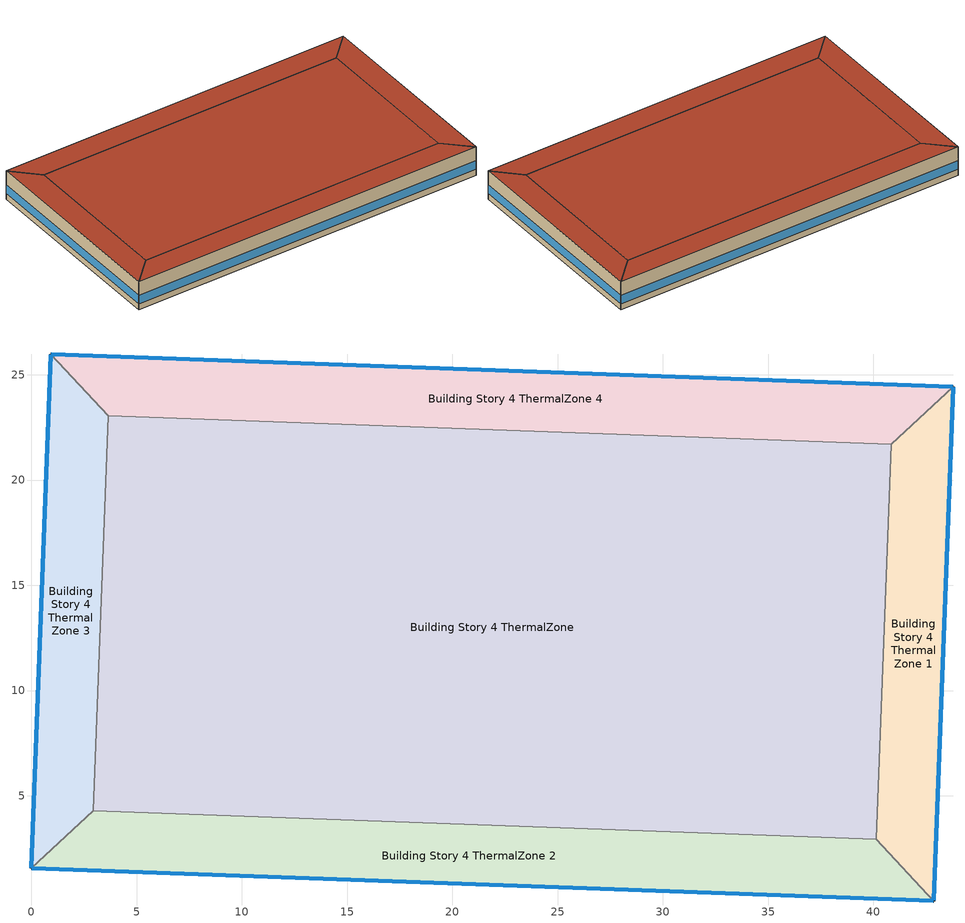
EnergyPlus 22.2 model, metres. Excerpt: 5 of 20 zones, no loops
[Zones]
Building Story 4 ThermalZone
 floor adiabatic (Typical Interior Ceiling): 40.86,21.71 40.15,2.93 2.93,4.28 3.64,23.06 z10.8
 wall adiabatic (Typical Interior Wall): 40.15,2.93 40.86,21.71 3.64,23.06 2.93,4.28 40.15,2.93 z10.8:14.4
 roof outside (Typical IEAD Roof R-31.25): 3.64,23.06 2.93,4.28 40.15,2.93 40.86,21.71 z14.4
Building Story 4 ThermalZone 1
 floor adiabatic (Typical Interior Ceiling): 43.79,24.43 42.87,0 40.15,2.93 40.86,21.71 z10.8
 wall outside (Typical Insulated Steel Framed Exterior Wall R-20.41): 42.87,0 43.79,24.43 z10.8:14.4
 wall adiabatic (Typical Interior Wall): 43.79,24.43 40.86,21.71 40.15,2.93 42.87,0 z10.8:14.4
 window (U 0.48 SHGC 0.40 Dbl Ref-D Clr 6mm/13mm): 42.87,0.03 43.79,24.41 z11.56:12.64
 roof outside (Typical IEAD Roof R-31.25): 40.86,21.71 40.15,2.93 42.87,0 43.79,24.43 z14.4
Building Story 4 ThermalZone 2
 floor adiabatic (Typical Interior Floor): 42.87,0 0,1.55 2.93,4.28 40.15,2.93 z10.8
 wall outside (Typical Insulated Steel Framed Exterior Wall R-20.41): 0,1.55 42.87,0 z10.8:14.4
 wall adiabatic (Typical Interior Wall): 42.87,0 40.15,2.93 2.93,4.28 0,1.55 z10.8:14.4
 window (U 0.48 SHGC 0.40 Dbl Ref-D Clr 6mm/13mm): 0.03,1.55 42.85,0 z11.56:12.64
 roof outside (Typical IEAD Roof R-31.25): 40.15,2.93 2.93,4.28 0,1.55 42.87,0 z14.4
Building Story 4 ThermalZone 3
 floor adiabatic (Typical Interior Floor): 0,1.55 0.92,25.99 3.64,23.06 2.93,4.28 z10.8
 wall outside (Typical Insulated Steel Framed Exterior Wall R-20.41): 0.92,25.99 0,1.55 z10.8:14.4
 wall adiabatic (Typical Interior Wall): 0,1.55 2.93,4.28 3.64,23.06 0.92,25.99 z10.8:14.4
 window (U 0.48 SHGC 0.40 Dbl Ref-D Clr 6mm/13mm): 0.92,25.96 0,1.58 z11.56:12.64
 roof outside (Typical IEAD Roof R-31.25): 2.93,4.28 3.64,23.06 0.92,25.99 0,1.55 z14.4
Building Story 4 ThermalZone 4
 floor adiabatic (Typical Interior Floor): 0.92,25.99 43.79,24.43 40.86,21.71 3.64,23.06 z10.8
 wall outside (Typical Insulated Steel Framed Exterior Wall R-20.41): 43.79,24.43 0.92,25.99 z10.8:14.4
 wall adiabatic (Typical Interior Wall): 0.92,25.99 3.64,23.06 40.86,21.71 43.79,24.43 z10.8:14.4
 window (U 0.48 SHGC 0.40 Dbl Ref-D Clr 6mm/13mm): 43.77,24.43 0.95,25.99 z11.56:12.64
 roof outside (Typical IEAD Roof R-31.25): 3.64,23.06 40.86,21.71 43.79,24.43 0.92,25.99 z14.4
[Building]
bld_5: Terrain=City
[Site:Location]
Laramie General Brees Field_WY_USA: Latitude {deg}=41.3127; Longitude {deg}=-105.585; Time Zone {hr}=-7; Elevation {m}=2215
[Site:GroundTemperature:FCfactorMethod]
January Ground Temperature {C}=8.6; February Ground Temperature {C}=2.8; March Ground Temperature {C}=-4.1; April Ground Temperature {C}=-8.8; May Ground Temperature {C}=-2.2; June Ground Temperature {C}=0.3; July Ground Temperature {C}=6.7; August Ground Temperature {C}=10.1; September Ground Temperature {C}=16.5; October Ground Temperature {C}=20.6; November Ground Temperature {C}=19.2; December Ground Temperature {C}=14.7
[Site:WaterMainsTemperature]
Calculation Method=Correlation; Annual Average Outdoor Air Temperature {C}=8.96667; Maximum Difference In Monthly Average Outdoor Air Temperatures {deltaC}=26.2
[SizingPeriod:DesignDay] Day of Month=21; Dry-Bulb Temperature Range Modifier Type=DefaultMultipliers; Humidity Condition Type=Wetbulb; Barometric Pressure {Pa}=98769; Rain Indicator=No; Snow Indicator=No; Daylight Saving Time Indicator=No; Begin Environment Reset Mode=FullResetAtBeginEnvironment
Name | Month | Day Type | Maximum Dry-Bulb Temperature {C} | Daily Dry-Bulb Temperature Range {deltaC} | Wetbulb or DewPoint at Maximum Dry-Bulb {C} | Wind Speed {m/s} | Wind Direction {deg} | Solar Model Indicator | ASHRAE Clear Sky Optical Depth for Beam Irradiance (taub) | ASHRAE Clear Sky Optical Depth for Diffuse Irradiance (taud) | Sky Clearness
Buffalo Niagara Intl Ap Ann Clg .4% Condns DB=>MWB 1 | 7 | SummerDesignDay | 30.3 | 9.3 | 21.8 | 5.7 | 240 | ASHRAETau | 0.462 | 2.001
Buffalo Niagara Intl Ap Ann Clg .4% Condns WB=>MDB 1 | 7 | SummerDesignDay | 27.8 | 9.3 | 23.8 | 5.7 | 240 | ASHRAETau | 0.462 | 2.001
Buffalo Niagara Intl Ap Ann Htg 99.6% Condns DB 1 | 1 | WinterDesignDay | -16.3 | 0 | -16.3 | 5.1 | 270 | ASHRAEClearSky |  |  | 0
[Material] Thermal Absorptance=0.9; Solar Absorptance=0.7
Name | Roughness | Thickness {m} | Conductivity {W/m-K} | Density {kg/m3} | Specific Heat {J/kg-K} | Visible Absorptance
100mm Normalweight concrete floor | MediumRough | 0.1016 | 2.31045 | 2322 | 832.557 | 0.7
25mm Stucco | Smooth | 0.0254 | 0.72 | 1856 | 840 | 0.7
5/8 in. Gypsum Board | MediumSmooth | 0.0159 | 0.16 | 800 | 1090 | 0.7
G01 13mm gypsum board | Smooth | 0.0127 | 0.160031 | 800.001 | 1090.73 | 0.5
Metal Roof Surface | Smooth | 0.0008 | 45.28 | 7824 | 500 | 0.7
Roof Membrane | VeryRough | 0.0095 | 0.16 | 1121.29 | 1460 | 0.7
Std Wood 6inch 1; Std Wood 6inch 2 | MediumSmooth | 0.15 | 0.12 | 540 | 1210 | 0.7
[Material:NoMass] Roughness=Smooth; Thermal Absorptance=0.9; Solar Absorptance=0.7
Name | Thermal Resistance {m2-K/W} | Visible Absorptance
CP02 CARPET PAD | 0.21648 | 0.8
Typical Insulation R-18.23 | 3.21036 | 0.7
Typical Insulation R-30.13 | 5.30668 | 0.7
[WindowMaterial:Gas]
AIR 13MM: Gas Type=Air; Thickness {m}=0.0127
[WindowMaterial:Glazing] Optical Data Type=SpectralAverage; Thickness {m}=0.006; Infrared Transmittance at Normal Incidence=0; Front Side Infrared Hemispherical Emissivity=0.84; Conductivity {W/m-K}=0.9; Dirt Correction Factor for Solar and Visible Transmittance=1; Solar Diffusing=No
Name | Solar Transmittance at Normal Incidence | Front Side Solar Reflectance at Normal Incidence | Back Side Solar Reflectance at Normal Incidence | Visible Transmittance at Normal Incidence | Front Side Visible Reflectance at Normal Incidence | Back Side Visible Reflectance at Normal Incidence | Back Side Infrared Hemispherical Emissivity
CLEAR 6MM | 0.775 | 0.071 | 0.071 | 0.881 | 0.08 | 0.08 | 0.84
REF D CLEAR 6MM | 0.429 | 0.308 | 0.379 | 0.334 | 0.453 | 0.505 | 0.82
[Construction]
InteriorFurnishings 1: Std Wood 6inch 1
InteriorFurnishings 2: Std Wood 6inch 2
Typical IEAD Roof R-31.25: Roof Membrane, Typical Insulation R-30.13, Metal Roof Surface
Typical Insulated Steel Framed Exterior Wall R-20.41: 25mm Stucco, 5/8 in. Gypsum Board, Typical Insulation R-18.23, 5/8 in. Gypsum Board
Typical Interior Ceiling: CP02 CARPET PAD, 100mm Normalweight concrete floor
Typical Interior Floor: 100mm Normalweight concrete floor, CP02 CARPET PAD
Typical Interior Wall: G01 13mm gypsum board, G01 13mm gypsum board
U 0.48 SHGC 0.40 Dbl Ref-D Clr 6mm/13mm: REF D CLEAR 6MM, AIR 13MM, CLEAR 6MM
[Zone] Multiplier=1; Part of Total Floor Area=Yes
Building Story 4 ThermalZone; Building Story 4 ThermalZone 1; Building Story 4 ThermalZone 2; Building Story 4 ThermalZone 3; Building Story 4 ThermalZone 4
[Space] Space Type=Story Top Blended Space Type
Name | Zone
Building Story 4 Space | Building Story 4 ThermalZone
Building Story 4 Space 1 | Building Story 4 ThermalZone 1
Building Story 4 Space 2 | Building Story 4 ThermalZone 2
Building Story 4 Space 3 | Building Story 4 ThermalZone 3
Building Story 4 Space 4 | Building Story 4 ThermalZone 4
[SpaceList]
Story Top Blended Space Type: Building Story 4 Space 2, Building Story 4 Space, Building Story 4 Space 1, Building Story 4 Space 3, Building Story 4 Space 4
[InternalMass]
Name | Construction | Zone or ZoneList | Space or SpaceList | Surface Area {m2}
Building Story 4 Space 2 Office WholeBuilding - Lg Office A  - Story Top Mass; Building Story 4 Space 2 Office WholeBuilding - Lg Office C  - Story Top Mass | InteriorFurnishings 1 | Building Story 4 ThermalZone 2 | Building Story 4 Space 2 | 30.1573
Building Story 4 Space Office WholeBuilding - Lg Office A  - Story Top Mass; Building Story 4 Space Office WholeBuilding - Lg Office C  - Story Top Mass | InteriorFurnishings 1 | Building Story 4 ThermalZone | Building Story 4 Space | 186.239
Building Story 4 Space 1 Office WholeBuilding - Lg Office A  - Story Top Mass; Building Story 4 Space 1 Office WholeBuilding - Lg Office C  - Story Top Mass | InteriorFurnishings 1 | Building Story 4 ThermalZone 1 | Building Story 4 Space 1 | 16.2721
Building Story 4 Space 3 Office WholeBuilding - Lg Office A  - Story Top Mass; Building Story 4 Space 3 Office WholeBuilding - Lg Office C  - Story Top Mass | InteriorFurnishings 1 | Building Story 4 ThermalZone 3 | Building Story 4 Space 3 | 16.2721
Building Story 4 Space 4 Office WholeBuilding - Lg Office A  - Story Top Mass; Building Story 4 Space 4 Office WholeBuilding - Lg Office C  - Story Top Mass | InteriorFurnishings 1 | Building Story 4 ThermalZone 4 | Building Story 4 Space 4 | 30.1573
Building Story 4 Space 2 Office WholeBuilding - Lg Office A end_a - Story Top Mass; Building Story 4 Space 2 Office WholeBuilding - Lg Office A end_b - Story Top Mass; Building Story 4 Space 2 Office WholeBuilding - Lg Office C end_a - Story Top Mass; Building Story 4 Space 2 Office WholeBuilding - Lg Office C end_b - Story Top Mass | InteriorFurnishings 1 | Building Story 4 ThermalZone 2 | Building Story 4 Space 2 | 4.51731
Building Story 4 Space Office WholeBuilding - Lg Office A end_a - Story Top Mass; Building Story 4 Space Office WholeBuilding - Lg Office A end_b - Story Top Mass; Building Story 4 Space Office WholeBuilding - Lg Office C end_a - Story Top Mass; Building Story 4 Space Office WholeBuilding - Lg Office C end_b - Story Top Mass | InteriorFurnishings 1 | Building Story 4 ThermalZone | Building Story 4 Space | 27.897
Building Story 4 Space 1 Office WholeBuilding - Lg Office A end_a - Story Top Mass; Building Story 4 Space 1 Office WholeBuilding - Lg Office A end_b - Story Top Mass; Building Story 4 Space 1 Office WholeBuilding - Lg Office C end_a - Story Top Mass; Building Story 4 Space 1 Office WholeBuilding - Lg Office C end_b - Story Top Mass | InteriorFurnishings 1 | Building Story 4 ThermalZone 1 | Building Story 4 Space 1 | 2.43742
Building Story 4 Space 3 Office WholeBuilding - Lg Office A end_a - Story Top Mass; Building Story 4 Space 3 Office WholeBuilding - Lg Office A end_b - Story Top Mass; Building Story 4 Space 3 Office WholeBuilding - Lg Office C end_a - Story Top Mass; Building Story 4 Space 3 Office WholeBuilding - Lg Office C end_b - Story Top Mass | InteriorFurnishings 1 | Building Story 4 ThermalZone 3 | Building Story 4 Space 3 | 2.43742
Building Story 4 Space 4 Office WholeBuilding - Lg Office A end_a - Story Top Mass; Building Story 4 Space 4 Office WholeBuilding - Lg Office A end_b - Story Top Mass; Building Story 4 Space 4 Office WholeBuilding - Lg Office C end_a - Story Top Mass; Building Story 4 Space 4 Office WholeBuilding - Lg Office C end_b - Story Top Mass | InteriorFurnishings 1 | Building Story 4 ThermalZone 4 | Building Story 4 Space 4 | 4.5173
Building Story 4 Space 2 Office WholeBuilding - Lg Office B  - Story Top Mass | InteriorFurnishings 1 | Building Story 4 ThermalZone 2 | Building Story 4 Space 2 | 114.114
Building Story 4 Space Office WholeBuilding - Lg Office B  - Story Top Mass | InteriorFurnishings 1 | Building Story 4 ThermalZone | Building Story 4 Space | 704.722
Building Story 4 Space 1 Office WholeBuilding - Lg Office B  - Story Top Mass | InteriorFurnishings 1 | Building Story 4 ThermalZone 1 | Building Story 4 Space 1 | 61.5731
Building Story 4 Space 3 Office WholeBuilding - Lg Office B  - Story Top Mass | InteriorFurnishings 1 | Building Story 4 ThermalZone 3 | Building Story 4 Space 3 | 61.5731
Building Story 4 Space 4 Office WholeBuilding - Lg Office B  - Story Top Mass | InteriorFurnishings 1 | Building Story 4 ThermalZone 4 | Building Story 4 Space 4 | 114.114
Building Story 4 Space 2 Office WholeBuilding - Lg Office B end_a - Story Top Mass; Building Story 4 Space 2 Office WholeBuilding - Lg Office B end_b - Story Top Mass | InteriorFurnishings 1 | Building Story 4 ThermalZone 2 | Building Story 4 Space 2 | 17.0934
Building Story 4 Space Office WholeBuilding - Lg Office B end_a - Story Top Mass; Building Story 4 Space Office WholeBuilding - Lg Office B end_b - Story Top Mass | InteriorFurnishings 1 | Building Story 4 ThermalZone | Building Story 4 Space | 105.561
Building Story 4 Space 1 Office WholeBuilding - Lg Office B end_a - Story Top Mass; Building Story 4 Space 1 Office WholeBuilding - Lg Office B end_b - Story Top Mass | InteriorFurnishings 1 | Building Story 4 ThermalZone 1 | Building Story 4 Space 1 | 9.22311
Building Story 4 Space 3 Office WholeBuilding - Lg Office B end_a - Story Top Mass; Building Story 4 Space 3 Office WholeBuilding - Lg Office B end_b - Story Top Mass | InteriorFurnishings 1 | Building Story 4 ThermalZone 3 | Building Story 4 Space 3 | 9.22311
Building Story 4 Space 4 Office WholeBuilding - Lg Office B end_a - Story Top Mass; Building Story 4 Space 4 Office WholeBuilding - Lg Office B end_b - Story Top Mass | InteriorFurnishings 1 | Building Story 4 ThermalZone 4 | Building Story 4 Space 4 | 17.0933
Building Story 4 Space Mass | InteriorFurnishings 2 | Building Story 4 ThermalZone | Building Story 4 Space | 1399.91
Building Story 4 Space 1 Mass | InteriorFurnishings 2 | Building Story 4 ThermalZone 1 | Building Story 4 Space 1 | 122.313
Building Story 4 Space 2 Mass | InteriorFurnishings 2 | Building Story 4 ThermalZone 2 | Building Story 4 Space 2 | 226.685
Building Story 4 Space 3 Mass | InteriorFurnishings 2 | Building Story 4 ThermalZone 3 | Building Story 4 Space 3 | 122.313
Building Story 4 Space 4 Mass | InteriorFurnishings 2 | Building Story 4 ThermalZone 4 | Building Story 4 Space 4 | 226.685
[Lights]
Office WholeBuilding - Lg Office Lights 2: Zone or ZoneList or Space or SpaceList=Story Top Blended Space Type; Schedule=OfficeLarge BLDG_LIGHT_SCH_2013; Design Level Calculation Method=Watts/Area; Watts per Zone Floor Area {W/m2}=8.82641; Return Air Fraction=0; Fraction Radiant=0.7; Fraction Visible=0.2; Fraction Replaceable=1
[People]
Office WholeBuilding - Lg Office People 2: Zone or ZoneList or Space or SpaceList=Story Top Blended Space Type; Number of People Schedule=OfficeLarge BLDG_OCC_SCH; Number of People Calculation Method=People/Area; People per Floor Area {person/m2}=0.0538196; Fraction Radiant=0.3; Activity Level Schedule=OfficeLarge ACTIVITY_SCH; Enable ASHRAE 55 Comfort Warnings=Yes; Mean Radiant Temperature Calculation Type=ZoneAveraged; Work Efficiency Schedule=Work Efficiency Schedule; Clothing Insulation Schedule=Clothing Schedule; Air Velocity Schedule=Air Velocity Schedule; Thermal Comfort Model 1 Type=Fanger
[ElectricEquipment]
Office WholeBuilding - Lg Office Elec Equip 2: Zone or ZoneList or Space or SpaceList=Story Top Blended Space Type; Schedule=OfficeLarge BLDG_EQUIP_SCH; Design Level Calculation Method=Watts/Area; Watts per Zone Floor Area {W/m2}=8.07007; Fraction Latent=0; Fraction Radiant=0.5; Fraction Lost=0
[ZoneInfiltration:DesignFlowRate] Zone or ZoneList or Space or SpaceList=Story Top Blended Space Type; Schedule=Always On Discrete; Design Flow Rate Calculation Method=Flow/ExteriorArea; Constant Term Coefficient=0; Temperature Term Coefficient=0; Velocity Term Coefficient=0.224; Velocity Squared Term Coefficient=0
Name | Flow Rate per Exterior Surface Area {m3/s-m2}
Office WholeBuilding - Lg Office A  - Story Top Infiltration; Office WholeBuilding - Lg Office C  - Story Top Infiltration | 3.64946e-05
Office WholeBuilding - Lg Office A end_a - Story Top Infiltration; Office WholeBuilding - Lg Office A end_b - Story Top Infiltration; Office WholeBuilding - Lg Office C end_a - Story Top Infiltration; Office WholeBuilding - Lg Office C end_b - Story Top Infiltration | 1.09331e-05
Office WholeBuilding - Lg Office B end_a - Story Top Infiltration; Office WholeBuilding - Lg Office B end_b - Story Top Infiltration | 2.06853e-05
[Daylighting:Controls] Lighting Control Type=Stepped; Minimum Input Power Fraction for Continuous or ContinuousOff Dimming Control=0.3; Minimum Light Output Fraction for Continuous or ContinuousOff Dimming Control=0.2; Number of Stepped Control Steps=3; Probability Lighting will be Reset When Needed in Manual Stepped Control=1; Glare Calculation Azimuth Angle of View Direction Clockwise from Zone y-Axis {deg}=-0; Maximum Allowable Discomfort Glare Index=22; Illuminance Setpoint at Reference Point 1 {lux}=377; Illuminance Setpoint at Reference Point 2 {lux}=377
Name | Zone or Space | Glare Calculation Daylighting Reference Point | Daylighting Reference Point Name 1 | Fraction of Lights Controlled by Reference Point 1 | Daylighting Reference Point Name 2 | Fraction of Lights Controlled by Reference Point 2
Building Story 4 ThermalZone 1 DaylightingControls | Building Story 4 ThermalZone 1 | Building Story 4 Space 1 Daylt Sensor 1 | Building Story 4 Space 1 Daylt Sensor 1 | 0.464 | Building Story 4 Space 1 Daylt Sensor 2 | 0.102
Building Story 4 ThermalZone 2 DaylightingControls | Building Story 4 ThermalZone 2 | Building Story 4 Space 2 Daylt Sensor 1 | Building Story 4 Space 2 Daylt Sensor 1 | 0.454 | Building Story 4 Space 2 Daylt Sensor 2 | 0.106
Building Story 4 ThermalZone 3 DaylightingControls | Building Story 4 ThermalZone 3 | Building Story 4 Space 3 Daylt Sensor 1 | Building Story 4 Space 3 Daylt Sensor 1 | 0.464 | Building Story 4 Space 3 Daylt Sensor 2 | 0.102
Building Story 4 ThermalZone 4 DaylightingControls | Building Story 4 ThermalZone 4 | Building Story 4 Space 4 Daylt Sensor 1 | Building Story 4 Space 4 Daylt Sensor 1 | 0.454 | Building Story 4 Space 4 Daylt Sensor 2 | 0.106
[AvailabilityManager:NightCycle] Applicability Schedule=Always On Discrete; Control Type=CycleOnAny; Thermostat Tolerance {deltaC}=1.9999; Cycling Run Time Control Type=Thermostat; Cycling Run Time {s}=1800
Name | Fan Schedule
Availability Manager Night Cycle 1 | 5 Zone PVAV Occ Sch
Availability Manager Night Cycle 2 | 5 Zone PVAV 1 Occ Sch
Availability Manager Night Cycle 3 | 5 Zone PVAV 2 Occ Sch
Availability Manager Night Cycle 4 | 5 Zone PVAV 3 Occ Sch
[AvailabilityManager:Scheduled] Schedule=Always On Discrete
5 Zone PVAV OA System Availability Manager; 5 Zone PVAV 1 OA System Availability Manager; 5 Zone PVAV 2 OA System Availability Manager; 5 Zone PVAV 3 OA System Availability Manager
[Exterior:Lights] Control Option=AstronomicalClock
Name | Schedule | Design Level {W}
Building Facades | Schedule Ruleset 1 | 650.697
Main Entries | Schedule Ruleset 2 | 240
Other Doors | Schedule Ruleset 2 | 205.041
Parking Areas and Drives | Schedule Ruleset 2 | 4313.69
[EnergyManagementSystem:Sensor]
Name | Output:Variable or Output:Meter Index Key | Output:Variable or Output:Meter
Ele_Sen | Whole Building | Facility Total Purchased Electricity Energy
Fut_Sen | NYSTc 2030 Future Hourly Emissions Sch | Schedule Value
His_Sen | New York 2019 Historical Hourly Emissions Sch | Schedule Value
Mains_Water_Temp_Sen | Environment | Site Mains Water Temperature
OAT; OAT_1 | Environment | Site Outdoor Air Drybulb Temperature
[EnergyManagementSystem:Actuator] Actuated Component Control Type=Schedule Value
Name | Actuated Component Unique | Actuated Component Type
Mains_Water_Temp_Act | Mains Water Temperature | Schedule:Constant
SYS5ZonePVAV3ClgSch0 | OfficeLarge CLGSETP_SCH_NO_SETBACK | Schedule:Year
SYS5ZonePVAV3HtgSch0 | OfficeLarge HTGSETP_SCH_YES_OPTIMUM | Schedule:Year
SYS5ZonePVAVClgSch0 | SchoolSecondary CLGSETP_SCH_NO_SETBACK | Schedule:Year
SYS5ZonePVAVHtgSch0 | SchoolSecondary HTGSETP_SCH_PSZ_AC | Schedule:Year
[EnergyManagementSystem:Program]
Emissions_Calc_Prgm: SET fut_hr_val = Fut_Sen; SET his_hr_val = His_Sen; SET fut_yr_val = 92; SET his_yr_val = 583; SET elec = Ele_Sen; SET conv = 1000000 * 60 * 60; SET conv_kg_mt = 0.001; SET fut_hr = (fut_hr_val * elec / conv) * conv_kg_mt; SET his_hr = (his_hr_val * elec / conv) * conv_kg_mt; SET fut_yr = (fut_yr_val * elec / conv) * conv_kg_mt; SET his_yr = (his_yr_val * elec / conv) * conv_kg_mt; SET fut_hr_intensity = fut_hr * 1000 / 45163.74005138628; SET his_hr_intensity = his_hr * 1000 / 45163.74005138628; SET fut_yr_intensity = fut_yr * 1000 / 45163.74005138628; SET his_yr_intensity = his_yr * 1000 / 45163.74005138628
Mains_Water_Prg: SET Mains_Water_Temp_Act = Mains_Water_Temp_Sen
SYS5ZonePVAV3OptimumStartProg0: IF DaylightSavings==0 && DayOfWeek>1 && Hour==5 && OAT_1<23.9 && OAT_1>1.7; SET SYS5ZonePVAV3ClgSch0 = 29.4; SET SYS5ZonePVAV3HtgSch0 = 15.6; ELSEIF DaylightSavings==0 && DayOfWeek==1 && Hour==7 && OAT_1<23.9 && OAT_1>1.7; SET SYS5ZonePVAV3ClgSch0 = 29.4; SET SYS5ZonePVAV3HtgSch0 = 15.6; ELSEIF DaylightSavings==1 && DayOfWeek>1 && Hour==4 && OAT_1<23.9 && OAT_1>1.7; SET SYS5ZonePVAV3ClgSch0 = 29.4; SET SYS5ZonePVAV3HtgSch0 = 15.6; ELSEIF DaylightSavings==1 && DayOfWeek==1 && Hour==6 && OAT_1<23.9 && OAT_1>1.7; SET SYS5ZonePVAV3ClgSch0 = 29.4; SET SYS5ZonePVAV3HtgSch0 = 15.6; ELSE; SET SYS5ZonePVAV3ClgSch0 = NULL; SET SYS5ZonePVAV3HtgSch0 = NULL; ENDIF
SYS5ZonePVAVOptimumStartProg0: IF DaylightSavings==0 && DayOfWeek>1 && Hour==5 && OAT<23.9 && OAT>1.7; SET SYS5ZonePVAVClgSch0 = 29.4; SET SYS5ZonePVAVHtgSch0 = 15.6; ELSEIF DaylightSavings==0 && DayOfWeek==1 && Hour==7 && OAT<23.9 && OAT>1.7; SET SYS5ZonePVAVClgSch0 = 29.4; SET SYS5ZonePVAVHtgSch0 = 15.6; ELSEIF DaylightSavings==1 && DayOfWeek>1 && Hour==4 && OAT<23.9 && OAT>1.7; SET SYS5ZonePVAVClgSch0 = 29.4; SET SYS5ZonePVAVHtgSch0 = 15.6; ELSEIF DaylightSavings==1 && DayOfWeek==1 && Hour==6 && OAT<23.9 && OAT>1.7; SET SYS5ZonePVAVClgSch0 = 29.4; SET SYS5ZonePVAVHtgSch0 = 15.6; ELSE; SET SYS5ZonePVAVClgSch0 = NULL; SET SYS5ZonePVAVHtgSch0 = NULL; ENDIF
[EnergyManagementSystem:ProgramCallingManager]
Emissions Calc Prgm: EndOfSystemTimestepBeforeHVACReporting; Emissions_Calc_Prgm
Mains_Water_Prg_Mgr: BeginTimestepBeforePredictor; Mains_Water_Prg
SYS5ZonePVAV3OptimumStartCallingManager0: BeginTimestepBeforePredictor; SYS5ZonePVAV3OptimumStartProg0
SYS5ZonePVAVOptimumStartCallingManager0: BeginTimestepBeforePredictor; SYS5ZonePVAVOptimumStartProg0
[EnergyManagementSystem:OutputVariable] Type of Data in Variable=Summed; Update Frequency=SystemTimestep; EMS Program or Subroutine=Emissions_Calc_Prgm
Name | EMS Variable | Units
Future_Annual_Electricity_Emissions | fut_yr | mt
Future_Annual_Electricity_Emissions_Intensity | fut_yr_intensity | kg/ft2
Future_Hourly_Electricity_Emissions | fut_hr | mt
Future_Hourly_Electricity_Emissions_Intensity | fut_hr_intensity | kg/ft2
Historical_Annual_Electricity_Emissions | his_yr | mt
Historical_Annual_Electricity_Emissions_Intensity | his_yr_intensity | kg/ft2
Historical_Hourly_Electricity_Emissions | his_hr | mt
Historical_Hourly_Electricity_Emissions_Intensity | his_hr_intensity | kg/ft2
[Schedule:Day:Interval]
OfficeLarge BLDG_LIGHT_SCH_2013 Default: No, 05:00, 0.05, 18:00, 0.0452801, 24:00, 0.05
OfficeLarge BLDG_LIGHT_SCH_2013 Wkdy Day: No, 05:00, 0.05, 06:00, 0.1, 07:00, 0.0905601, 08:00, 0.27168, 17:00, 0.815041, 18:00, 0.452801, 20:00, 0.27168, 22:00, 0.18112, 23:00, 0.0905601, 24:00, 0.0452801
OfficeLarge BLDG_LIGHT_SCH_2013 Sat Day: No, 06:00, 0.05, 08:00, 0.0905601, 12:00, 0.27168, 17:00, 0.13584, 19:00, 0.0452801, 24:00, 0.05
OfficeLarge BLDG_LIGHT_SCH_2013 Summer Design Day; Clothing Schedule Default Winter Clothes; 5 Zone PVAV Occ Sch Summer Design Day; 5 Zone PVAV Occ Sch Winter Design Day; 5 Zone PVAV 1 Occ Sch Summer Design Day; 5 Zone PVAV 1 Occ Sch Winter Design Day; OfficeLarge BLDG_EQUIP_SCH Summer Design Day; 5 Zone PVAV 2 Occ Sch Summer Design Day; 5 Zone PVAV 2 Occ Sch Winter Design Day; 5 Zone PVAV 3 Occ Sch Summer Design Day; 5 Zone PVAV 3 Occ Sch Winter Design Day: No, 24:00, 1
OfficeLarge BLDG_LIGHT_SCH_2013 Winter Design Day; Work Efficiency Schedule Default; 5 Zone PVAV Occ Sch Sunday; 5 Zone PVAV 1 Occ Sch Sunday; OfficeLarge BLDG_OCC_SCH Winter Design Day; OfficeLarge BLDG_EQUIP_SCH Winter Design Day; 5 Zone PVAV 2 Occ Sch Sunday; 5 Zone PVAV 3 Occ Sch Sunday: No, 24:00, 0
Air Velocity Schedule Default: No, 24:00, 0.2
SchoolSecondary HTGSETP_SCH_PSZ_AC Default; SchoolSecondary HTGSETP_SCH_PSZ_AC Summer Design Day; OfficeLarge HTGSETP_SCH_YES_OPTIMUM Default; OfficeLarge HTGSETP_SCH_YES_OPTIMUM Summer Design Day: No, 24:00, 15.6
SchoolSecondary HTGSETP_SCH_PSZ_AC Wkdy Day: No, 06:00, 15.6, 21:00, 21, 24:00, 15.6
SchoolSecondary HTGSETP_SCH_PSZ_AC Winter Design Day: No, 24:00, 21
SchoolSecondary CLGSETP_SCH_NO_SETBACK Default; SchoolSecondary CLGSETP_SCH_NO_SETBACK Summer Design Day; OfficeLarge CLGSETP_SCH_NO_SETBACK Default; OfficeLarge CLGSETP_SCH_NO_SETBACK Default|WntrDsn|Sat|Wkdy Day; OfficeLarge CLGSETP_SCH_NO_SETBACK Winter Design Day: No, 24:00, 24
SchoolSecondary CLGSETP_SCH_NO_SETBACK Winter Design Day: No, 24:00, 29.44
5 Zone PVAV Occ Sch Default; 5 Zone PVAV Occ Sch Tuesday; 5 Zone PVAV Occ Sch Wednesday; 5 Zone PVAV Occ Sch Thursday; 5 Zone PVAV Occ Sch Friday; 5 Zone PVAV Occ Sch Friday 2; 5 Zone PVAV Occ Sch Monday 2; 5 Zone PVAV Occ Sch Tuesday 2; 5 Zone PVAV Occ Sch Wednesday 2; 5 Zone PVAV Occ Sch Thursday 2; 5 Zone PVAV 1 Occ Sch Default: No, 08:00, 0, 21:00, 1, 24:00, 0
5 Zone PVAV Occ Sch Monday 1; 5 Zone PVAV Occ Sch Tuesday 1; 5 Zone PVAV Occ Sch Wednesday 1; 5 Zone PVAV Occ Sch Thursday 1; 5 Zone PVAV Occ Sch Friday 1: No, 08:00, 0, 19:00, 1, 24:00, 0
OfficeLarge BLDG_OCC_SCH Default: No, 06:00, 0, 18:00, 0.05, 24:00, 0
OfficeLarge BLDG_OCC_SCH Wkdy Day: No, 06:00, 0, 07:00, 0.1, 08:00, 0.2, 12:00, 0.95, 13:00, 0.5, 17:00, 0.95, 18:00, 0.3, 22:00, 0.1, 24:00, 0.05
OfficeLarge BLDG_OCC_SCH Sat Day: No, 06:00, 0, 08:00, 0.1, 12:00, 0.3, 17:00, 0.1, 19:00, 0.05, 24:00, 0
OfficeLarge BLDG_OCC_SCH Summer Design Day: No, 06:00, 0, 22:00, 1, 24:00, 0.05
OfficeLarge ACTIVITY_SCH Default; OfficeLarge ACTIVITY_SCH Summer Design Day; OfficeLarge ACTIVITY_SCH Winter Design Day: No, 24:00, 120
OfficeLarge BLDG_EQUIP_SCH Default: No, 24:00, 0.3
OfficeLarge BLDG_EQUIP_SCH Wkdy Day: No, 08:00, 0.4, 12:00, 0.9, 13:00, 0.8, 17:00, 0.9, 18:00, 0.5, 24:00, 0.4
OfficeLarge BLDG_EQUIP_SCH Sat Day: No, 06:00, 0.3, 08:00, 0.4, 12:00, 0.5, 17:00, 0.35, 24:00, 0.3
OfficeLarge HTGSETP_SCH_YES_OPTIMUM Wkdy Day: No, 04:00, 15.6, 05:00, 17.8, 06:00, 20, 22:00, 21, 24:00, 15.6
OfficeLarge HTGSETP_SCH_YES_OPTIMUM Sat Day: No, 04:00, 15.6, 05:00, 17.8, 06:00, 20, 17:00, 21, 24:00, 15.6
OfficeLarge HTGSETP_SCH_YES_OPTIMUM Winter Design Day: No, 05:00, 15.6, 06:00, 17.6, 07:00, 19.6, 22:00, 21, 24:00, 15.6
OfficeLarge CLGSETP_SCH_NO_SETBACK Summer Design Day: No, 05:00, 26.7, 06:00, 25.7, 07:00, 25, 22:00, 24, 24:00, 26.7
5 Zone PVAV 2 Occ Sch Default: No, 08:00, 0, 18:00, 1, 24:00, 0
5 Zone PVAV 3 Occ Sch Default: No, 07:00, 0, 18:00, 1, 24:00, 0
5 Zone PVAV 3 Occ Sch Saturday: No, 08:00, 0, 12:00, 1, 24:00, 0
Schedule Day 103: No, 06:00, 0, 24:00, 1
Schedule Day 104: No, 06:00, 0.7, 24:00, 1
[Schedule:Week:Daily]
OfficeLarge BLDG_LIGHT_SCH_2013 Week Rule - Jan1-Dec31: OfficeLarge BLDG_LIGHT_SCH_2013 Default, OfficeLarge BLDG_LIGHT_SCH_2013 Wkdy Day, OfficeLarge BLDG_LIGHT_SCH_2013 Wkdy Day, OfficeLarge BLDG_LIGHT_SCH_2013 Wkdy Day, OfficeLarge BLDG_LIGHT_SCH_2013 Wkdy Day, OfficeLarge BLDG_LIGHT_SCH_2013 Wkdy Day, OfficeLarge BLDG_LIGHT_SCH_2013 Sat Day, OfficeLarge BLDG_LIGHT_SCH_2013 Default, OfficeLarge BLDG_LIGHT_SCH_2013 Summer Design Day, OfficeLarge BLDG_LIGHT_SCH_2013 Winter Design Day, OfficeLarge BLDG_LIGHT_SCH_2013 Default, OfficeLarge BLDG_LIGHT_SCH_2013 Default
Work Efficiency Schedule Week Rule - Jan1-Dec31: Work Efficiency Schedule Default, Work Efficiency Schedule Default, Work Efficiency Schedule Default, Work Efficiency Schedule Default, Work Efficiency Schedule Default, Work Efficiency Schedule Default, Work Efficiency Schedule Default, Work Efficiency Schedule Default, Work Efficiency Schedule Default, Work Efficiency Schedule Default, Work Efficiency Schedule Default, Work Efficiency Schedule Default
Clothing Schedule Week Rule - Jan1-Dec31: Clothing Schedule Default Winter Clothes, Clothing Schedule Default Winter Clothes, Clothing Schedule Default Winter Clothes, Clothing Schedule Default Winter Clothes, Clothing Schedule Default Winter Clothes, Clothing Schedule Default Winter Clothes, Clothing Schedule Default Winter Clothes, Clothing Schedule Default Winter Clothes, Clothing Schedule Default Winter Clothes, Clothing Schedule Default Winter Clothes, Clothing Schedule Default Winter Clothes, Clothing Schedule Default Winter Clothes
Air Velocity Schedule Week Rule - Jan1-Dec31: Air Velocity Schedule Default, Air Velocity Schedule Default, Air Velocity Schedule Default, Air Velocity Schedule Default, Air Velocity Schedule Default, Air Velocity Schedule Default, Air Velocity Schedule Default, Air Velocity Schedule Default, Air Velocity Schedule Default, Air Velocity Schedule Default, Air Velocity Schedule Default, Air Velocity Schedule Default
SchoolSecondary HTGSETP_SCH_PSZ_AC Week Rule - Jan1-Dec31: SchoolSecondary HTGSETP_SCH_PSZ_AC Default, SchoolSecondary HTGSETP_SCH_PSZ_AC Wkdy Day, SchoolSecondary HTGSETP_SCH_PSZ_AC Wkdy Day, SchoolSecondary HTGSETP_SCH_PSZ_AC Wkdy Day, SchoolSecondary HTGSETP_SCH_PSZ_AC Wkdy Day, SchoolSecondary HTGSETP_SCH_PSZ_AC Wkdy Day, SchoolSecondary HTGSETP_SCH_PSZ_AC Default, SchoolSecondary HTGSETP_SCH_PSZ_AC Default, SchoolSecondary HTGSETP_SCH_PSZ_AC Summer Design Day, SchoolSecondary HTGSETP_SCH_PSZ_AC Winter Design Day, SchoolSecondary HTGSETP_SCH_PSZ_AC Default, SchoolSecondary HTGSETP_SCH_PSZ_AC Default
SchoolSecondary CLGSETP_SCH_NO_SETBACK Week Rule - Jan1-Dec31: SchoolSecondary CLGSETP_SCH_NO_SETBACK Default, SchoolSecondary CLGSETP_SCH_NO_SETBACK Default, SchoolSecondary CLGSETP_SCH_NO_SETBACK Default, SchoolSecondary CLGSETP_SCH_NO_SETBACK Default, SchoolSecondary CLGSETP_SCH_NO_SETBACK Default, SchoolSecondary CLGSETP_SCH_NO_SETBACK Default, SchoolSecondary CLGSETP_SCH_NO_SETBACK Default, SchoolSecondary CLGSETP_SCH_NO_SETBACK Default, SchoolSecondary CLGSETP_SCH_NO_SETBACK Summer Design Day, SchoolSecondary CLGSETP_SCH_NO_SETBACK Winter Design Day, SchoolSecondary CLGSETP_SCH_NO_SETBACK Default, SchoolSecondary CLGSETP_SCH_NO_SETBACK Default
5 Zone PVAV Occ Sch Week Rule - Jan1-Jul1: 5 Zone PVAV Occ Sch Sunday, 5 Zone PVAV Occ Sch Default, 5 Zone PVAV Occ Sch Tuesday, 5 Zone PVAV Occ Sch Wednesday, 5 Zone PVAV Occ Sch Thursday, 5 Zone PVAV Occ Sch Friday, 5 Zone PVAV Occ Sch Sunday, 5 Zone PVAV Occ Sch Default, 5 Zone PVAV Occ Sch Summer Design Day, 5 Zone PVAV Occ Sch Winter Design Day, 5 Zone PVAV Occ Sch Default, 5 Zone PVAV Occ Sch Default
5 Zone PVAV Occ Sch Week Rule - Jul2-Aug26: 5 Zone PVAV Occ Sch Sunday, 5 Zone PVAV Occ Sch Monday 1, 5 Zone PVAV Occ Sch Tuesday 1, 5 Zone PVAV Occ Sch Wednesday 1, 5 Zone PVAV Occ Sch Thursday 1, 5 Zone PVAV Occ Sch Friday 1, 5 Zone PVAV Occ Sch Sunday, 5 Zone PVAV Occ Sch Default, 5 Zone PVAV Occ Sch Summer Design Day, 5 Zone PVAV Occ Sch Winter Design Day, 5 Zone PVAV Occ Sch Default, 5 Zone PVAV Occ Sch Default
5 Zone PVAV Occ Sch Week Rule - Aug27-Sep2: 5 Zone PVAV Occ Sch Sunday, 5 Zone PVAV Occ Sch Monday 1, 5 Zone PVAV Occ Sch Tuesday 1, 5 Zone PVAV Occ Sch Wednesday 1, 5 Zone PVAV Occ Sch Thursday 1, 5 Zone PVAV Occ Sch Friday 2, 5 Zone PVAV Occ Sch Sunday, 5 Zone PVAV Occ Sch Default, 5 Zone PVAV Occ Sch Summer Design Day, 5 Zone PVAV Occ Sch Winter Design Day, 5 Zone PVAV Occ Sch Default, 5 Zone PVAV Occ Sch Default
5 Zone PVAV Occ Sch Week Rule - Sep3-Dec31: 5 Zone PVAV Occ Sch Sunday, 5 Zone PVAV Occ Sch Monday 2, 5 Zone PVAV Occ Sch Tuesday 2, 5 Zone PVAV Occ Sch Wednesday 2, 5 Zone PVAV Occ Sch Thursday 2, 5 Zone PVAV Occ Sch Friday 2, 5 Zone PVAV Occ Sch Sunday, 5 Zone PVAV Occ Sch Default, 5 Zone PVAV Occ Sch Summer Design Day, 5 Zone PVAV Occ Sch Winter Design Day, 5 Zone PVAV Occ Sch Default, 5 Zone PVAV Occ Sch Default
5 Zone PVAV 1 Occ Sch Week Rule - Jan1-Dec31: 5 Zone PVAV 1 Occ Sch Sunday, 5 Zone PVAV 1 Occ Sch Default, 5 Zone PVAV 1 Occ Sch Default, 5 Zone PVAV 1 Occ Sch Default, 5 Zone PVAV 1 Occ Sch Default, 5 Zone PVAV 1 Occ Sch Default, 5 Zone PVAV 1 Occ Sch Sunday, 5 Zone PVAV 1 Occ Sch Default, 5 Zone PVAV 1 Occ Sch Summer Design Day, 5 Zone PVAV 1 Occ Sch Winter Design Day, 5 Zone PVAV 1 Occ Sch Default, 5 Zone PVAV 1 Occ Sch Default
OfficeLarge BLDG_OCC_SCH Week Rule - Jan1-Dec31: OfficeLarge BLDG_OCC_SCH Default, OfficeLarge BLDG_OCC_SCH Wkdy Day, OfficeLarge BLDG_OCC_SCH Wkdy Day, OfficeLarge BLDG_OCC_SCH Wkdy Day, OfficeLarge BLDG_OCC_SCH Wkdy Day, OfficeLarge BLDG_OCC_SCH Wkdy Day, OfficeLarge BLDG_OCC_SCH Sat Day, OfficeLarge BLDG_OCC_SCH Default, OfficeLarge BLDG_OCC_SCH Summer Design Day, OfficeLarge BLDG_OCC_SCH Winter Design Day, OfficeLarge BLDG_OCC_SCH Default, OfficeLarge BLDG_OCC_SCH Default
OfficeLarge ACTIVITY_SCH Week Rule - Jan1-Dec31: OfficeLarge ACTIVITY_SCH Default, OfficeLarge ACTIVITY_SCH Default, OfficeLarge ACTIVITY_SCH Default, OfficeLarge ACTIVITY_SCH Default, OfficeLarge ACTIVITY_SCH Default, OfficeLarge ACTIVITY_SCH Default, OfficeLarge ACTIVITY_SCH Default, OfficeLarge ACTIVITY_SCH Default, OfficeLarge ACTIVITY_SCH Summer Design Day, OfficeLarge ACTIVITY_SCH Winter Design Day, OfficeLarge ACTIVITY_SCH Default, OfficeLarge ACTIVITY_SCH Default
OfficeLarge BLDG_EQUIP_SCH Week Rule - Jan1-Dec31: OfficeLarge BLDG_EQUIP_SCH Default, OfficeLarge BLDG_EQUIP_SCH Wkdy Day, OfficeLarge BLDG_EQUIP_SCH Wkdy Day, OfficeLarge BLDG_EQUIP_SCH Wkdy Day, OfficeLarge BLDG_EQUIP_SCH Wkdy Day, OfficeLarge BLDG_EQUIP_SCH Wkdy Day, OfficeLarge BLDG_EQUIP_SCH Sat Day, OfficeLarge BLDG_EQUIP_SCH Default, OfficeLarge BLDG_EQUIP_SCH Summer Design Day, OfficeLarge BLDG_EQUIP_SCH Winter Design Day, OfficeLarge BLDG_EQUIP_SCH Default, OfficeLarge BLDG_EQUIP_SCH Default
OfficeLarge HTGSETP_SCH_YES_OPTIMUM Week Rule - Jan1-Dec31: OfficeLarge HTGSETP_SCH_YES_OPTIMUM Default, OfficeLarge HTGSETP_SCH_YES_OPTIMUM Wkdy Day, OfficeLarge HTGSETP_SCH_YES_OPTIMUM Wkdy Day, OfficeLarge HTGSETP_SCH_YES_OPTIMUM Wkdy Day, OfficeLarge HTGSETP_SCH_YES_OPTIMUM Wkdy Day, OfficeLarge HTGSETP_SCH_YES_OPTIMUM Wkdy Day, OfficeLarge HTGSETP_SCH_YES_OPTIMUM Sat Day, OfficeLarge HTGSETP_SCH_YES_OPTIMUM Default, OfficeLarge HTGSETP_SCH_YES_OPTIMUM Summer Design Day, OfficeLarge HTGSETP_SCH_YES_OPTIMUM Winter Design Day, OfficeLarge HTGSETP_SCH_YES_OPTIMUM Default, OfficeLarge HTGSETP_SCH_YES_OPTIMUM Default
OfficeLarge CLGSETP_SCH_NO_SETBACK Week Rule - Jan1-Dec31: OfficeLarge CLGSETP_SCH_NO_SETBACK Default, OfficeLarge CLGSETP_SCH_NO_SETBACK Default|WntrDsn|Sat|Wkdy Day, OfficeLarge CLGSETP_SCH_NO_SETBACK Default|WntrDsn|Sat|Wkdy Day, OfficeLarge CLGSETP_SCH_NO_SETBACK Default|WntrDsn|Sat|Wkdy Day, OfficeLarge CLGSETP_SCH_NO_SETBACK Default|WntrDsn|Sat|Wkdy Day, OfficeLarge CLGSETP_SCH_NO_SETBACK Default|WntrDsn|Sat|Wkdy Day, OfficeLarge CLGSETP_SCH_NO_SETBACK Default|WntrDsn|Sat|Wkdy Day, OfficeLarge CLGSETP_SCH_NO_SETBACK Default, OfficeLarge CLGSETP_SCH_NO_SETBACK Summer Design Day, OfficeLarge CLGSETP_SCH_NO_SETBACK Winter Design Day, OfficeLarge CLGSETP_SCH_NO_SETBACK Default, OfficeLarge CLGSETP_SCH_NO_SETBACK Default
5 Zone PVAV 2 Occ Sch Week Rule - Jan1-Dec31: 5 Zone PVAV 2 Occ Sch Sunday, 5 Zone PVAV 2 Occ Sch Default, 5 Zone PVAV 2 Occ Sch Default, 5 Zone PVAV 2 Occ Sch Default, 5 Zone PVAV 2 Occ Sch Default, 5 Zone PVAV 2 Occ Sch Default, 5 Zone PVAV 2 Occ Sch Sunday, 5 Zone PVAV 2 Occ Sch Default, 5 Zone PVAV 2 Occ Sch Summer Design Day, 5 Zone PVAV 2 Occ Sch Winter Design Day, 5 Zone PVAV 2 Occ Sch Default, 5 Zone PVAV 2 Occ Sch Default
5 Zone PVAV 3 Occ Sch Week Rule - Jan1-Dec31: 5 Zone PVAV 3 Occ Sch Sunday, 5 Zone PVAV 3 Occ Sch Default, 5 Zone PVAV 3 Occ Sch Default, 5 Zone PVAV 3 Occ Sch Default, 5 Zone PVAV 3 Occ Sch Default, 5 Zone PVAV 3 Occ Sch Default, 5 Zone PVAV 3 Occ Sch Saturday, 5 Zone PVAV 3 Occ Sch Default, 5 Zone PVAV 3 Occ Sch Summer Design Day, 5 Zone PVAV 3 Occ Sch Winter Design Day, 5 Zone PVAV 3 Occ Sch Default, 5 Zone PVAV 3 Occ Sch Default
Schedule Ruleset 1 Week Rule - Jan1-Dec31: Schedule Day 103, Schedule Day 103, Schedule Day 103, Schedule Day 103, Schedule Day 103, Schedule Day 103, Schedule Day 103, Schedule Day 103, Schedule Day 103, Schedule Day 103, Schedule Day 103, Schedule Day 103
Schedule Ruleset 2 Week Rule - Jan1-Dec31: Schedule Day 104, Schedule Day 104, Schedule Day 104, Schedule Day 104, Schedule Day 104, Schedule Day 104, Schedule Day 104, Schedule Day 104, Schedule Day 104, Schedule Day 104, Schedule Day 104, Schedule Day 104
[Schedule:Year]
OfficeLarge BLDG_LIGHT_SCH_2013: OfficeLarge BLDG_LIGHT_SCH_2013 Week Rule - Jan1-Dec31, 1, 1, 12, 31
Work Efficiency Schedule: Work Efficiency Schedule Week Rule - Jan1-Dec31, 1, 1, 12, 31
Clothing Schedule: Clothing Schedule Week Rule - Jan1-Dec31, 1, 1, 12, 31
Air Velocity Schedule: Air Velocity Schedule Week Rule - Jan1-Dec31, 1, 1, 12, 31
SchoolSecondary HTGSETP_SCH_PSZ_AC: SchoolSecondary HTGSETP_SCH_PSZ_AC Week Rule - Jan1-Dec31, 1, 1, 12, 31
SchoolSecondary CLGSETP_SCH_NO_SETBACK: SchoolSecondary CLGSETP_SCH_NO_SETBACK Week Rule - Jan1-Dec31, 1, 1, 12, 31
5 Zone PVAV Occ Sch: 5 Zone PVAV Occ Sch Week Rule - Jan1-Jul1, 1, 1, 7, 1, 5 Zone PVAV Occ Sch Week Rule - Jul2-Aug26, 7, 2, 8, 26, 5 Zone PVAV Occ Sch Week Rule - Aug27-Sep2, 8, 27, 9, 2, 5 Zone PVAV Occ Sch Week Rule - Sep3-Dec31, 9, 3, 12, 31
5 Zone PVAV 1 Occ Sch: 5 Zone PVAV 1 Occ Sch Week Rule - Jan1-Dec31, 1, 1, 12, 31
OfficeLarge BLDG_OCC_SCH: OfficeLarge BLDG_OCC_SCH Week Rule - Jan1-Dec31, 1, 1, 12, 31
OfficeLarge ACTIVITY_SCH: OfficeLarge ACTIVITY_SCH Week Rule - Jan1-Dec31, 1, 1, 12, 31
OfficeLarge BLDG_EQUIP_SCH: OfficeLarge BLDG_EQUIP_SCH Week Rule - Jan1-Dec31, 1, 1, 12, 31
OfficeLarge HTGSETP_SCH_YES_OPTIMUM: OfficeLarge HTGSETP_SCH_YES_OPTIMUM Week Rule - Jan1-Dec31, 1, 1, 12, 31
OfficeLarge CLGSETP_SCH_NO_SETBACK: OfficeLarge CLGSETP_SCH_NO_SETBACK Week Rule - Jan1-Dec31, 1, 1, 12, 31
5 Zone PVAV 2 Occ Sch: 5 Zone PVAV 2 Occ Sch Week Rule - Jan1-Dec31, 1, 1, 12, 31
5 Zone PVAV 3 Occ Sch: 5 Zone PVAV 3 Occ Sch Week Rule - Jan1-Dec31, 1, 1, 12, 31
Schedule Ruleset 1: Schedule Ruleset 1 Week Rule - Jan1-Dec31, 1, 1, 12, 31
Schedule Ruleset 2: Schedule Ruleset 2 Week Rule - Jan1-Dec31, 1, 1, 12, 31
[Schedule:Constant]
Name | Hourly Value
Always On Discrete | 1
Mains Water Temperature | 10
[Schedule:File] Rows to Skip at Top=1; Number of Hours of Data=8760; Column Separator=Comma; Interpolate to Timestep=No; Minutes per Item=60; Adjust Schedule for Daylight Savings=Yes
Name | File | Column Number
New York 2019 Historical Hourly Emissions Sch | C:/Users/wulic/uouwyo38/run/baseline_scenario/5/generated_files/historical_hourly_co2e_2019.csv | 9
NYSTc 2030 Future Hourly Emissions Sch | C:/Users/wulic/uouwyo38/run/baseline_scenario/5/generated_files/future_hourly_co2e_2030.csv | 10
